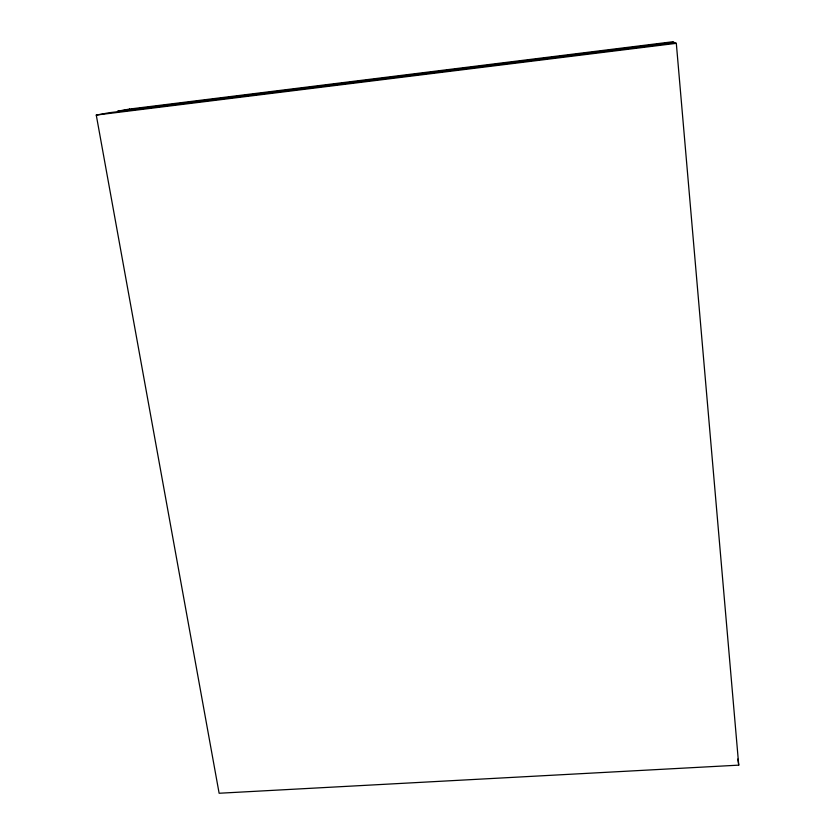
<?xml version="1.0" encoding="UTF-8"?>
<svg xmlns="http://www.w3.org/2000/svg" width="835" height="835" viewBox="0 0 835 835"><rect width="100%" height="100%" fill="white"/><g stroke="black" fill="none" stroke-linecap="round" stroke-linejoin="round"><path stroke-width="1.25" d="M96.265 115.073L109.082 112.746L674.962 42.721L676.319 43.337L738.735 765.142L219.125 793.25L96.265 115.073L676.319 43.337M737.796 759.067L738.735 765.142M129.488 109.051L117.683 111.191L674.054 42.314L672.812 41.75L129.488 109.051"/></g></svg>
